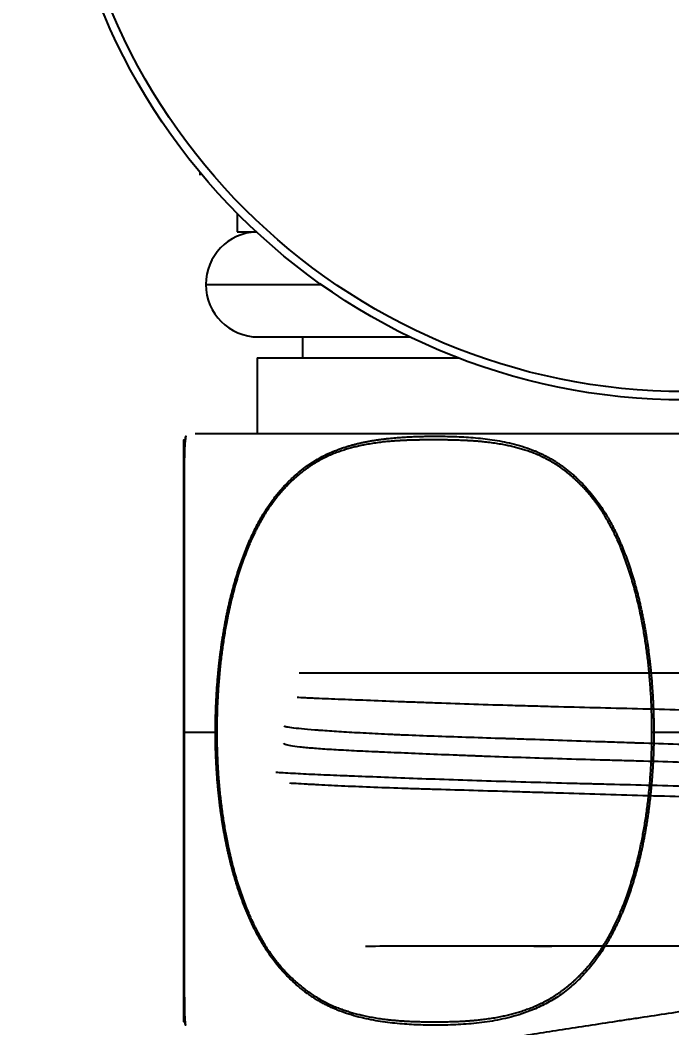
# Model space of a CAD drawing. Header units: millimetres. Extents: x 6110 to 6704, y -2661 to -1821.
# Drawn here: x 6607.41 to 6611.29, y -2404.47 to -2398.47 of the extents above; entities that cross this region are included whole.
import ezdxf

# ---------------------------------------------------------------- set-up
doc = ezdxf.new("R2010")
doc.units = ezdxf.units.MM
doc.header["$LTSCALE"] = 0.1
doc.linetypes.add('HIDDEN2', pattern=[4.7625, 3.175, -1.5875])
doc.layers.add('1', color=4, linetype='HIDDEN2', lineweight=13)
doc.layers.add('DIM', color=3, linetype='Continuous', lineweight=9)
doc.styles.get("Standard").update_dxf_attribs({"font": 'arial.ttf'})
doc.dimstyles.new('ISO-25', dxfattribs={"dimtxt": 2.5, "dimasz": 2.5, "dimexe": 1.25, "dimexo": 0.625, "dimtad": 1, "dimlfac": 5, "dimtxsty": 'Standard', "dimcen": 2.5, "dimadec": 0, "dimazin": 0, "dimtfac": 1, "dimtmove": 0, "dimatfit": 3, "dimfxl": 1, "dimarcsym": 0})

# ---------------------------------------------------------------- blocks, each defined once
blk = doc.blocks.new('*D44')
at = {"layer": 'Defpoints', "color": 0, "transparency": 16777216}
for p in [(6511.5583, -2398.8488), (6619.6172, -2532.5418), (6619.6172, -2547.8359)]:
    blk.add_point(p, dxfattribs=at)
at = {"layer": 'DIM', "color": 0, "lineweight": -2, "transparency": 16777216}
for p, q in [((6511.5583, -2399.4738), (6511.5583, -2549.0859)), ((6619.6172, -2533.1668), (6619.6172, -2549.0859)), ((6516.5583, -2547.8359), (6614.6172, -2547.8359))]:
    blk.add_line(p, q, dxfattribs=at)
at = {"layer": 'DIM', "color": 0, "transparency": 16777216}
for points in [[(6516.5583, -2547.0025), (6516.5583, -2548.6692), (6511.5583, -2547.8359)], [(6614.6172, -2547.0025), (6614.6172, -2548.6692), (6619.6172, -2547.8359)]]:
    blk.add_solid(points, dxfattribs=at)
at = {"layer": 'DIM', "color": 0, "transparency": 16777216, "insert": (6565.5878, -2544.2061), "char_height": 5, "attachment_point": 5, "bg_fill": 3, "box_fill_scale": 1.1, "bg_fill_color": 256, "bg_fill_true_color": 13158600, "bg_fill_transparency": 0}
blk.add_mtext('432,2', dxfattribs=at)

msp = doc.modelspace()

# ---------------------------------------------------------------- hatches: boundary and pattern name
at = {"layer": 'DIM'}
h = msp.add_hatch(dxfattribs=at)
h.set_pattern_fill('ANSI31', color=2)
edge = h.paths.add_edge_path()
edge.add_line((6619.6172, -2595.9805), (6619.6172, -1962.2056))
edge.add_line((6634.6172, -1966.1101), (6619.6172, -1966.1101))
edge.add_line((6634.6172, -2610.9805), (6634.6172, -1966.1101))
edge.add_line((6634.6172, -2610.9805), (6184.4567, -2610.9805))
edge.add_line((6619.6172, -2595.9805), (6184.4567, -2595.9805))
edge.add_line((6184.4567, -2610.9805), (6184.4567, -2595.9805))

# ---------------------------------------------------------------- linework, layer by layer
at = {"layer": '1', "color": 7, "linetype": 'Continuous', "lineweight": -3}
for p, q in [((6608.4827, -2399.3768), (6608.4822, -2399.3936)), ((6608.7047, -2399.6213), (6608.7047, -2399.7305)), ((6608.7047, -2399.7305), (6608.8177, -2399.7305)), ((6608.5172, -2400.043), (6609.2031, -2400.043)), ((6608.8297, -2400.3555), (6609.7327, -2400.3555)), ((6609.0922, -2400.3555), (6609.0922, -2400.4805)), ((6608.8235, -2400.4805), (6608.8235, -2400.9305)), ((6608.8235, -2400.4805), (6610.0209, -2400.4805)), ((6613.661, -2402.3555), (6609.0735, -2402.3555))]:
    msp.add_line(p, q, dxfattribs=at)
for radius in [3.75, 3.7]:
    msp.add_circle((6611.3672, -2396.9805), radius, dxfattribs=at)
for start, end in [(92.15998, 180), (180, 270)]:
    msp.add_arc((6608.8297, -2400.043), 0.3125, start, end, dxfattribs=at)
for major_axis, start_param, end_param in [((1.9, 0), 6.283011, 9.424427), ((0.9, 0), 0, 3.140968)]:
    msp.add_ellipse((6611.3672, -2403.9805), major_axis=major_axis, ratio=0.000683, start_param=start_param, end_param=end_param, dxfattribs=at)
for points, degree, knots in [([(6608.386, -2402.7055), (6608.386, -2402.359), (6608.386, -2402.0488), (6608.386, -2401.875), (6608.386, -2401.7311), (6608.386, -2401.5671), (6608.386, -2401.4361), (6608.386, -2401.2962), (6608.386, -2401.0902), (6608.386, -2401.0409), (6608.386, -2400.9959), (6608.386, -2400.9727), (6608.386, -2400.9679), (6608.386, -2400.9677), (6608.386, -2400.9719), (6608.386, -2400.994), (6608.386, -2401.0382), (6608.386, -2401.0866), (6608.386, -2401.1891)], 2, [0, 0, 0, 0.181818, 0.181818, 0.272727, 0.272727, 0.363636, 0.363636, 0.454545, 0.545455, 0.545455, 0.636364, 0.681818, 0.727273, 0.772727, 0.818182, 0.909091, 0.909091, 1, 1, 1]), ([(6608.3878, -2401.1789), (6608.3878, -2401.1785), (6608.3879, -2401.1655), (6608.3881, -2401.1416), (6608.3886, -2401.1103), (6608.3892, -2401.0832), (6608.3898, -2401.0599), (6608.3905, -2401.0401), (6608.391, -2401.0259), (6608.3913, -2401.0159), (6608.3917, -2401.009), (6608.392, -2401.0026), (6608.3923, -2400.9967), (6608.3927, -2400.9914), (6608.3931, -2400.9864), (6608.3935, -2400.9819), (6608.3938, -2400.9777), (6608.3942, -2400.974), (6608.3946, -2400.9705), (6608.395, -2400.9674), (6608.3953, -2400.9646), (6608.3957, -2400.962), (6608.396, -2400.9597), (6608.3964, -2400.9577), (6608.3967, -2400.9558), (6608.397, -2400.9542), (6608.3973, -2400.9527), (6608.3975, -2400.9514), (6608.3978, -2400.9503), (6608.398, -2400.9493), (6608.3982, -2400.9484), (6608.3984, -2400.9477), (6608.3985, -2400.9471), (6608.3986, -2400.9467), (6608.3987, -2400.9463), (6608.3988, -2400.9461), (6608.3988, -2400.9459), (6608.3989, -2400.9459), (6608.3988, -2400.9463), (6608.3984, -2400.9477), (6608.3978, -2400.9502), (6608.397, -2400.9539), (6608.3961, -2400.9592), (6608.3951, -2400.9664), (6608.394, -2400.9761), (6608.3929, -2400.9887), (6608.3918, -2401.0051), (6608.3911, -2401.0208), (6608.3907, -2401.0337), (6608.3905, -2401.0419), (6608.3902, -2401.0506), (6608.3899, -2401.0601), (6608.3896, -2401.0703), (6608.3893, -2401.0812), (6608.389, -2401.0929), (6608.3887, -2401.1055), (6608.3884, -2401.119), (6608.3882, -2401.1334), (6608.388, -2401.1488), (6608.3878, -2401.1651), (6608.3877, -2401.1879), (6608.3877, -2401.2177), (6608.3878, -2401.2554), (6608.388, -2401.2953), (6608.3882, -2401.3372), (6608.3884, -2401.381), (6608.3884, -2401.4172), (6608.3884, -2401.4448), (6608.3884, -2401.4632), (6608.3884, -2401.482), (6608.3884, -2401.5011), (6608.3884, -2401.5206), (6608.3884, -2401.5405), (6608.3884, -2401.5607), (6608.3884, -2401.5813), (6608.3884, -2401.6023), (6608.3884, -2401.6236), (6608.3883, -2401.6452), (6608.3883, -2401.6672), (6608.3883, -2401.6895), (6608.3883, -2401.7122), (6608.3883, -2401.7351), (6608.3883, -2401.7585), (6608.3883, -2401.7821), (6608.3883, -2401.806), (6608.3883, -2401.8302), (6608.3883, -2401.8547), (6608.3883, -2401.8795), (6608.3883, -2401.9046), (6608.3882, -2401.9299), (6608.3882, -2401.9555), (6608.3882, -2401.9814), (6608.3883, -2402.0075), (6608.3883, -2402.0338), (6608.3883, -2402.0604), (6608.3883, -2402.0871), (6608.3883, -2402.114), (6608.3883, -2402.1412), (6608.3883, -2402.1685), (6608.3883, -2402.196), (6608.3883, -2402.2236), (6608.3884, -2402.2514), (6608.3884, -2402.2793), (6608.3884, -2402.3073), (6608.3884, -2402.3355), (6608.3884, -2402.3637), (6608.3885, -2402.392), (6608.3885, -2402.4204), (6608.3885, -2402.4488), (6608.3885, -2402.4773), (6608.3886, -2402.5059), (6608.3886, -2402.5344), (6608.3886, -2402.563), (6608.3886, -2402.5915), (6608.3886, -2402.6201), (6608.3886, -2402.6486), (6608.3887, -2402.6771), (6608.3887, -2402.696), (6608.3887, -2402.7055)], 3, [0, 0, 0, 0, 0.000635, 0.017425, 0.03343, 0.048771, 0.063558, 0.077889, 0.091848, 0.098779, 0.105631, 0.112408, 0.119116, 0.12576, 0.132345, 0.138875, 0.145353, 0.151783, 0.158168, 0.164511, 0.170814, 0.17708, 0.183311, 0.189509, 0.195676, 0.201813, 0.207922, 0.214004, 0.220062, 0.226095, 0.232105, 0.238094, 0.244062, 0.250011, 0.255941, 0.261854, 0.26775, 0.273631, 0.290731, 0.307979, 0.325401, 0.343025, 0.360884, 0.379018, 0.397481, 0.416338, 0.43568, 0.455622, 0.461959, 0.468372, 0.47487, 0.481461, 0.488153, 0.494956, 0.50188, 0.508935, 0.516131, 0.523481, 0.530997, 0.53869, 0.546574, 0.561822, 0.577007, 0.592154, 0.607286, 0.622423, 0.63758, 0.643436, 0.649347, 0.655314, 0.661338, 0.667421, 0.673563, 0.679764, 0.686026, 0.692349, 0.698733, 0.705178, 0.711684, 0.718251, 0.724879, 0.731568, 0.738316, 0.745123, 0.751989, 0.758912, 0.765892, 0.772927, 0.780016, 0.787157, 0.794349, 0.801591, 0.80888, 0.816215, 0.823594, 0.831015, 0.838476, 0.845974, 0.853508, 0.861074, 0.868671, 0.876297, 0.883948, 0.891622, 0.899317, 0.907029, 0.914757, 0.922498, 0.930248, 0.938005, 0.945767, 0.953531, 0.961294, 0.969053, 0.976806, 0.98455, 0.992282, 1, 1, 1, 1]), ([(6608.4547, -2400.9305), (6608.4548, -2400.9305), (6608.7618, -2400.9305), (6609.8538, -2400.9305), (6610.595, -2400.9305), (6612.1394, -2400.9305), (6612.8806, -2400.9305), (6613.9727, -2400.9305), (6614.2797, -2400.9305), (6614.2797, -2400.9305), (6614.2797, -2400.9305), (6614.2797, -2400.9305)], 3, [0, 0, 0, 0, 0.249957, 0.249957, 0.49996, 0.49996, 0.749963, 0.749963, 0.999966, 0.999966, 1, 1, 1, 1]), ([(6608.5744, -2402.7055), (6608.5744, -2402.701), (6608.5744, -2402.6919), (6608.5745, -2402.6782), (6608.5746, -2402.6646), (6608.5748, -2402.6509), (6608.575, -2402.6372), (6608.5753, -2402.6235), (6608.5756, -2402.6098), (6608.576, -2402.5961), (6608.5764, -2402.5824), (6608.5769, -2402.5687), (6608.5774, -2402.555), (6608.5779, -2402.5413), (6608.5786, -2402.5276), (6608.5792, -2402.5139), (6608.58, -2402.5002), (6608.5807, -2402.4865), (6608.5816, -2402.4728), (6608.5824, -2402.4592), (6608.5834, -2402.4455), (6608.5843, -2402.4318), (6608.5854, -2402.4182), (6608.5864, -2402.4046), (6608.5876, -2402.3909), (6608.5888, -2402.3773), (6608.59, -2402.3637), (6608.5913, -2402.3502), (6608.5926, -2402.3366), (6608.594, -2402.3231), (6608.5954, -2402.3096), (6608.5969, -2402.2961), (6608.5984, -2402.2827), (6608.6, -2402.2693), (6608.6016, -2402.2559), (6608.6033, -2402.2425), (6608.605, -2402.2292), (6608.6068, -2402.2158), (6608.6086, -2402.2026), (6608.6105, -2402.1893), (6608.6124, -2402.1761), (6608.6144, -2402.163), (6608.6164, -2402.1499), (6608.6185, -2402.1368), (6608.6206, -2402.1237), (6608.6228, -2402.1107), (6608.625, -2402.0978), (6608.6272, -2402.0848), (6608.6296, -2402.072), (6608.6319, -2402.0592), (6608.6343, -2402.0464), (6608.6368, -2402.0337), (6608.6393, -2402.021), (6608.6419, -2402.0084), (6608.6445, -2401.9958), (6608.6471, -2401.9833), (6608.6498, -2401.9708), (6608.6526, -2401.9584), (6608.6554, -2401.9461), (6608.6582, -2401.9338), (6608.6611, -2401.9215), (6608.6641, -2401.9094), (6608.6671, -2401.8973), (6608.6701, -2401.8852), (6608.6732, -2401.8732), (6608.6763, -2401.8613), (6608.6795, -2401.8494), (6608.6827, -2401.8376), (6608.686, -2401.8259), (6608.6893, -2401.8143), (6608.6927, -2401.8027), (6608.6961, -2401.7912), (6608.6995, -2401.7797), (6608.703, -2401.7683), (6608.7066, -2401.757), (6608.7101, -2401.7458), (6608.7138, -2401.7346), (6608.7175, -2401.7235), (6608.7212, -2401.7125), (6608.7249, -2401.7016), (6608.7288, -2401.6907), (6608.7326, -2401.6799), (6608.7365, -2401.6692), (6608.7405, -2401.6586), (6608.7444, -2401.648), (6608.7485, -2401.6376), (6608.7526, -2401.6272), (6608.7567, -2401.6168), (6608.7608, -2401.6066), (6608.765, -2401.5964), (6608.7693, -2401.5864), (6608.7736, -2401.5764), (6608.7779, -2401.5665), (6608.7823, -2401.5566), (6608.7867, -2401.5469), (6608.7912, -2401.5372), (6608.7957, -2401.5277), (6608.8002, -2401.5182), (6608.8048, -2401.5088), (6608.8094, -2401.4994), (6608.8141, -2401.4902), (6608.8188, -2401.481), (6608.8235, -2401.472), (6608.8283, -2401.463), (6608.8332, -2401.4541), (6608.838, -2401.4453), (6608.843, -2401.4365), (6608.8479, -2401.4279), (6608.8567, -2401.4129), (6608.8695, -2401.3918), (6608.8869, -2401.365), (6608.9049, -2401.3389), (6608.9237, -2401.3135), (6608.9431, -2401.2889), (6608.9633, -2401.2649), (6608.9841, -2401.2418), (6609.0056, -2401.2194), (6609.0278, -2401.1978), (6609.0552, -2401.1729), (6609.0876, -2401.146), (6609.1251, -2401.1183), (6609.1624, -2401.0938), (6609.1994, -2401.0723), (6609.2362, -2401.0535), (6609.2728, -2401.0371), (6609.3042, -2401.0249), (6609.3305, -2401.0157), (6609.3515, -2401.0088), (6609.3725, -2401.0024), (6609.3934, -2400.9966), (6609.4142, -2400.9913), (6609.4349, -2400.9863), (6609.4555, -2400.9819), (6609.476, -2400.9777), (6609.4964, -2400.974), (6609.5167, -2400.9706), (6609.537, -2400.9675), (6609.5571, -2400.9647), (6609.5771, -2400.9621), (6609.5971, -2400.9598), (6609.6169, -2400.9578), (6609.6367, -2400.9559), (6609.6564, -2400.9543), (6609.676, -2400.9528), (6609.6955, -2400.9515), (6609.715, -2400.9504), (6609.7344, -2400.9494), (6609.7537, -2400.9485), (6609.7729, -2400.9478), (6609.7921, -2400.9472), (6609.8112, -2400.9468), (6609.8303, -2400.9464), (6609.8492, -2400.9462), (6609.8682, -2400.946), (6609.899, -2400.946), (6609.9419, -2400.9463), (6609.9969, -2400.9478), (6610.0523, -2400.9502), (6610.1082, -2400.954), (6610.1646, -2400.9593), (6610.2216, -2400.9665), (6610.2794, -2400.9761), (6610.338, -2400.9888), (6610.3975, -2401.0051), (6610.4436, -2401.0209), (6610.4762, -2401.0338), (6610.4952, -2401.0419), (6610.5143, -2401.0507), (6610.5335, -2401.0602), (6610.5528, -2401.0704), (6610.5721, -2401.0813), (6610.5916, -2401.0931), (6610.6111, -2401.1057), (6610.6308, -2401.1192), (6610.6505, -2401.1336), (6610.6704, -2401.1491), (6610.6903, -2401.1655), (6610.7165, -2401.1883), (6610.748, -2401.2181), (6610.7838, -2401.256), (6610.8177, -2401.2958), (6610.8497, -2401.3377), (6610.8797, -2401.3815), (6610.9019, -2401.4177), (6610.9176, -2401.4454), (6610.9277, -2401.4638), (6610.9376, -2401.4826), (6610.9474, -2401.5017), (6610.9569, -2401.5212), (6610.9663, -2401.5411), (6610.9755, -2401.5613), (6610.9845, -2401.5819), (6610.9933, -2401.6029), (6611.002, -2401.6242), (6611.0104, -2401.6459), (6611.0187, -2401.6679), (6611.0268, -2401.6902), (6611.0346, -2401.7128), (6611.0423, -2401.7358), (6611.0498, -2401.7591), (6611.0571, -2401.7828), (6611.0642, -2401.8067), (6611.0711, -2401.8309), (6611.0778, -2401.8554), (6611.0843, -2401.8802), (6611.0906, -2401.9053), (6611.0967, -2401.9306), (6611.1026, -2401.9562), (6611.1083, -2401.9821), (6611.1138, -2402.0081), (6611.1191, -2402.0344), (6611.1242, -2402.061), (6611.129, -2402.0877), (6611.1337, -2402.1146), (6611.1381, -2402.1418), (6611.1424, -2402.1691), (6611.1464, -2402.1965), (6611.1502, -2402.2241), (6611.1538, -2402.2519), (6611.1572, -2402.2798), (6611.1603, -2402.3078), (6611.1633, -2402.3359), (6611.166, -2402.3641), (6611.1685, -2402.3924), (6611.1708, -2402.4207), (6611.1729, -2402.4492), (6611.1748, -2402.4776), (6611.1764, -2402.5061), (6611.1779, -2402.5346), (6611.1791, -2402.5631), (6611.1801, -2402.5917), (6611.1808, -2402.6202), (6611.1814, -2402.6486), (6611.1817, -2402.6771), (6611.1818, -2402.696), (6611.1818, -2402.7055)], 3, [0, 0, 0, 0, 0.002544, 0.00509, 0.007639, 0.01019, 0.012742, 0.015297, 0.017853, 0.02041, 0.022968, 0.025528, 0.028088, 0.030649, 0.03321, 0.035771, 0.038332, 0.040892, 0.043453, 0.046012, 0.048571, 0.051128, 0.053684, 0.056239, 0.058792, 0.061343, 0.063892, 0.066438, 0.068982, 0.071523, 0.074062, 0.076597, 0.079129, 0.081657, 0.084181, 0.086702, 0.089218, 0.091731, 0.094238, 0.096741, 0.099239, 0.101733, 0.10422, 0.106703, 0.10918, 0.111651, 0.114116, 0.116575, 0.119028, 0.121474, 0.123914, 0.126347, 0.128774, 0.131193, 0.133605, 0.136009, 0.138407, 0.140796, 0.143178, 0.145552, 0.147918, 0.150276, 0.152626, 0.154968, 0.157301, 0.159625, 0.161941, 0.164248, 0.166547, 0.168836, 0.171116, 0.173388, 0.17565, 0.177903, 0.180147, 0.182381, 0.184606, 0.186821, 0.189028, 0.191224, 0.193411, 0.195588, 0.197756, 0.199914, 0.202063, 0.204202, 0.206331, 0.20845, 0.21056, 0.21266, 0.214751, 0.216832, 0.218903, 0.220965, 0.223017, 0.225059, 0.227093, 0.229117, 0.231131, 0.233136, 0.235132, 0.237119, 0.239097, 0.241065, 0.243025, 0.244976, 0.246918, 0.248852, 0.250777, 0.257035, 0.263282, 0.269521, 0.275755, 0.281986, 0.288217, 0.294452, 0.300696, 0.306952, 0.313224, 0.32317, 0.332703, 0.341876, 0.350741, 0.359342, 0.367721, 0.375913, 0.380654, 0.385343, 0.389982, 0.394576, 0.399128, 0.403641, 0.408117, 0.41256, 0.416971, 0.421353, 0.425708, 0.430037, 0.434342, 0.438624, 0.442886, 0.447127, 0.451349, 0.455554, 0.459742, 0.463914, 0.46807, 0.472213, 0.476342, 0.480458, 0.484563, 0.488656, 0.492738, 0.49681, 0.500874, 0.512678, 0.524573, 0.536578, 0.54871, 0.560993, 0.573454, 0.586129, 0.599064, 0.612321, 0.62598, 0.630324, 0.634722, 0.63918, 0.643703, 0.648297, 0.652968, 0.657724, 0.662572, 0.667518, 0.672572, 0.677741, 0.683034, 0.688459, 0.698939, 0.709374, 0.719783, 0.730179, 0.740577, 0.750986, 0.755014, 0.75908, 0.763184, 0.767328, 0.771512, 0.775736, 0.780001, 0.784308, 0.788656, 0.793046, 0.797478, 0.801952, 0.806467, 0.811024, 0.815622, 0.820261, 0.824941, 0.82966, 0.834419, 0.839216, 0.844051, 0.848923, 0.85383, 0.858773, 0.863749, 0.868757, 0.873797, 0.878866, 0.883964, 0.889089, 0.89424, 0.899415, 0.904612, 0.90983, 0.915067, 0.920322, 0.925592, 0.930876, 0.936172, 0.941478, 0.946793, 0.952115, 0.957441, 0.96277, 0.9681, 0.97343, 0.978756, 0.984078, 0.989394, 0.994702, 1, 1, 1, 1]), ([(6611.1707, -2402.7055), (6611.1707, -2402.359), (6611.1114, -2402.0489), (6611.0412, -2401.681), (6610.9002, -2401.4366), (6610.8195, -2401.2967), (6610.7046, -2401.1946), (6610.5874, -2401.0904), (6610.4515, -2401.0409), (6610.3276, -2400.9959), (6610.1694, -2400.9795), (6610.0588, -2400.968), (6609.8808, -2400.9678), (6609.7952, -2400.9678), (6609.7367, -2400.9696), (6609.6584, -2400.972), (6609.593, -2400.9784), (6609.4356, -2400.9939), (6609.31, -2401.0379), (6609.1724, -2401.0861), (6609.0545, -2401.1887), (6608.9394, -2401.289), (6608.8576, -2401.4286), (6608.7141, -2401.6734), (6608.6427, -2402.0453), (6608.5828, -2402.3569), (6608.5828, -2402.7055)], 2, [0, 0, 0, 0.125, 0.125, 0.25, 0.25, 0.3125, 0.3125, 0.375, 0.375, 0.4375, 0.4375, 0.5, 0.5, 0.53125, 0.53125, 0.5625, 0.5625, 0.625, 0.625, 0.6875, 0.6875, 0.75, 0.75, 0.875, 0.875, 1, 1, 1]), ([(6613.7126, -2402.6561), (6613.6988, -2402.6552), (6613.6846, -2402.6544), (6613.649, -2402.6523), (6613.6271, -2402.651), (6613.5985, -2402.6494), (6613.5927, -2402.6491), (6613.5811, -2402.6485), (6613.5635, -2402.6475), (6613.5454, -2402.6465), (6613.4842, -2402.6433), (6613.4321, -2402.6408), (6613.3217, -2402.6358), (6613.2635, -2402.6334), (6613.1408, -2402.6288), (6613.0764, -2402.6266), (6612.9411, -2402.6222), (6612.8714, -2402.6201), (6612.728, -2402.6158), (6612.6543, -2402.6137), (6612.5029, -2402.6092), (6612.4252, -2402.6069), (6612.3256, -2402.6039), (6612.2955, -2402.603), (6612.2652, -2402.6021), (6612.2449, -2402.6015), (6612.2347, -2402.6012), (6612.1836, -2402.5996), (6612.1426, -2402.5984), (6612.0191, -2402.5946), (6611.853, -2402.5895), (6611.6841, -2402.5843), (6611.5565, -2402.5805), (6611.5138, -2402.5793), (6611.4494, -2402.5775), (6611.4172, -2402.5765), (6611.3849, -2402.5756), (6611.3633, -2402.575), (6611.3525, -2402.5748), (6611.2554, -2402.5721), (6611.1698, -2402.5699), (6611.0001, -2402.5657), (6610.9159, -2402.5636), (6610.749, -2402.5594), (6610.6663, -2402.5573), (6610.5637, -2402.5545), (6610.5433, -2402.554), (6610.5024, -2402.5529), (6610.482, -2402.5523), (6610.4213, -2402.5506), (6610.3813, -2402.5494), (6610.2628, -2402.5459), (6610.109, -2402.5412), (6609.9632, -2402.5361), (6609.857, -2402.5323), (6609.822, -2402.5311), (6609.7704, -2402.5291), (6609.7534, -2402.5285), (6609.7195, -2402.5272), (6609.7027, -2402.5266), (6609.6196, -2402.5234), (6609.5564, -2402.5209), (6609.4361, -2402.5163), (6609.3791, -2402.5141), (6609.2712, -2402.5098), (6609.2203, -2402.5076), (6609.1607, -2402.505), (6609.149, -2402.5044), (6609.1317, -2402.5036), (6609.126, -2402.5033), (6609.1147, -2402.5028), (6609.0942, -2402.5018), (6609.0746, -2402.5008), (6609.0608, -2402.5001)], 3, [0, 0, 0, 0, 0.015867, 0.015867, 0.038406, 0.038406, 0.044041, 0.044041, 0.049676, 0.060945, 0.060945, 0.106022, 0.106022, 0.1511, 0.1511, 0.196178, 0.196178, 0.241255, 0.241255, 0.286333, 0.286333, 0.33141, 0.33141, 0.34268, 0.348314, 0.348314, 0.353949, 0.353949, 0.376488, 0.376488, 0.421565, 0.466643, 0.466643, 0.489181, 0.489181, 0.500451, 0.506086, 0.506086, 0.51172, 0.51172, 0.556798, 0.556798, 0.601875, 0.601875, 0.646953, 0.646953, 0.658222, 0.658222, 0.669492, 0.669492, 0.69203, 0.69203, 0.737108, 0.782185, 0.782185, 0.804724, 0.804724, 0.815994, 0.815994, 0.827263, 0.827263, 0.87234, 0.87234, 0.917418, 0.917418, 0.962496, 0.962496, 0.973765, 0.973765, 0.9794, 0.9794, 0.985034, 1, 1, 1, 1]), ([(6608.386, -2404.1966), (6608.386, -2404.298), (6608.386, -2404.3488), (6608.386, -2404.3956), (6608.386, -2404.4146), (6608.386, -2404.4294), (6608.386, -2404.4296), (6608.386, -2404.4154), (6608.386, -2404.397), (6608.386, -2404.3502), (6608.386, -2404.2996), (6608.386, -2404.1), (6608.386, -2403.9637), (6608.386, -2403.7222), (6608.386, -2403.3574), (6608.386, -2403.0497), (6608.386, -2402.7055)], 2, [0, 0, 0, 0.090888, 0.090888, 0.1818, 0.1818, 0.272711, 0.363622, 0.363622, 0.454533, 0.454533, 0.545444, 0.636355, 0.636355, 0.818178, 0.818178, 1, 1, 1]), ([(6608.3887, -2402.7055), (6608.3887, -2402.71), (6608.3887, -2402.719), (6608.3887, -2402.7325), (6608.3887, -2402.746), (6608.3886, -2402.7595), (6608.3886, -2402.773), (6608.3886, -2402.7865), (6608.3886, -2402.8), (6608.3886, -2402.8135), (6608.3886, -2402.8271), (6608.3886, -2402.8406), (6608.3886, -2402.8541), (6608.3886, -2402.8677), (6608.3886, -2402.8812), (6608.3886, -2402.8947), (6608.3886, -2402.9082), (6608.3886, -2402.9217), (6608.3886, -2402.9352), (6608.3885, -2402.9487), (6608.3885, -2402.9622), (6608.3885, -2402.9757), (6608.3885, -2402.9891), (6608.3885, -2403.0025), (6608.3885, -2403.016), (6608.3885, -2403.0294), (6608.3885, -2403.0428), (6608.3885, -2403.0561), (6608.3885, -2403.0695), (6608.3884, -2403.0828), (6608.3884, -2403.0961), (6608.3884, -2403.1094), (6608.3884, -2403.1226), (6608.3884, -2403.1358), (6608.3884, -2403.149), (6608.3884, -2403.1622), (6608.3884, -2403.1753), (6608.3884, -2403.1884), (6608.3884, -2403.2015), (6608.3884, -2403.2145), (6608.3884, -2403.2275), (6608.3883, -2403.2404), (6608.3883, -2403.2534), (6608.3883, -2403.2662), (6608.3883, -2403.2791), (6608.3883, -2403.2919), (6608.3883, -2403.3046), (6608.3883, -2403.3173), (6608.3883, -2403.33), (6608.3883, -2403.3426), (6608.3883, -2403.3551), (6608.3883, -2403.3677), (6608.3883, -2403.3801), (6608.3883, -2403.3925), (6608.3883, -2403.4049), (6608.3883, -2403.4172), (6608.3883, -2403.4295), (6608.3883, -2403.4417), (6608.3883, -2403.4538), (6608.3883, -2403.4659), (6608.3883, -2403.4779), (6608.3883, -2403.4899), (6608.3883, -2403.5018), (6608.3883, -2403.5136), (6608.3883, -2403.5254), (6608.3883, -2403.5372), (6608.3883, -2403.5488), (6608.3883, -2403.5604), (6608.3883, -2403.5719), (6608.3883, -2403.5834), (6608.3883, -2403.5948), (6608.3883, -2403.6061), (6608.3883, -2403.6174), (6608.3883, -2403.6286), (6608.3883, -2403.6397), (6608.3883, -2403.6508), (6608.3883, -2403.6617), (6608.3883, -2403.6726), (6608.3883, -2403.6835), (6608.3884, -2403.6943), (6608.3884, -2403.7049), (6608.3884, -2403.7156), (6608.3884, -2403.7261), (6608.3884, -2403.7366), (6608.3884, -2403.747), (6608.3884, -2403.7573), (6608.3884, -2403.7675), (6608.3884, -2403.7777), (6608.3884, -2403.7877), (6608.3884, -2403.7978), (6608.3884, -2403.8077), (6608.3884, -2403.8175), (6608.3884, -2403.8273), (6608.3884, -2403.837), (6608.3884, -2403.8466), (6608.3884, -2403.8561), (6608.3884, -2403.8656), (6608.3884, -2403.8749), (6608.3884, -2403.8842), (6608.3884, -2403.8934), (6608.3884, -2403.9025), (6608.3884, -2403.9116), (6608.3884, -2403.9205), (6608.3884, -2403.9294), (6608.3884, -2403.9382), (6608.3884, -2403.9469), (6608.3884, -2403.9555), (6608.3884, -2403.9641), (6608.3885, -2403.9884), (6608.3885, -2404.027), (6608.3886, -2404.0775), (6608.3888, -2404.1238), (6608.389, -2404.166), (6608.3892, -2404.2044), (6608.3893, -2404.239), (6608.3895, -2404.2702), (6608.3897, -2404.2982), (6608.3899, -2404.323), (6608.3902, -2404.3451), (6608.3907, -2404.3681), (6608.3914, -2404.3901), (6608.3924, -2404.4093), (6608.3934, -2404.4236), (6608.3943, -2404.4341), (6608.395, -2404.4414), (6608.3956, -2404.4462), (6608.3959, -2404.449), (6608.396, -2404.4498), (6608.396, -2404.4491), (6608.3957, -2404.4473), (6608.3954, -2404.4443), (6608.3949, -2404.4397), (6608.3943, -2404.4335), (6608.3936, -2404.4253), (6608.3928, -2404.4147), (6608.392, -2404.4012), (6608.3912, -2404.3843), (6608.3907, -2404.3681), (6608.3904, -2404.3546), (6608.3901, -2404.3455), (6608.3899, -2404.3358), (6608.3896, -2404.3252), (6608.3893, -2404.3139), (6608.3891, -2404.3017), (6608.3888, -2404.2886), (6608.3885, -2404.2745), (6608.3883, -2404.2595), (6608.3881, -2404.2435), (6608.3879, -2404.2263), (6608.3879, -2404.2138), (6608.3878, -2404.207), (6608.3878, -2404.2065)], 3, [0, 0, 0, 0, 0.003686, 0.007375, 0.011067, 0.014762, 0.018459, 0.022158, 0.025859, 0.029561, 0.033264, 0.036968, 0.040673, 0.044378, 0.048083, 0.051788, 0.055493, 0.059196, 0.062899, 0.0666, 0.070299, 0.073996, 0.077692, 0.081384, 0.085074, 0.088761, 0.092445, 0.096124, 0.0998, 0.103472, 0.107139, 0.110802, 0.114459, 0.118111, 0.121758, 0.125399, 0.129034, 0.132662, 0.136284, 0.139899, 0.143507, 0.147108, 0.150701, 0.154287, 0.157864, 0.161433, 0.164994, 0.168546, 0.172089, 0.175622, 0.179147, 0.182662, 0.186167, 0.189662, 0.193147, 0.196622, 0.200086, 0.203539, 0.206982, 0.210414, 0.213834, 0.217243, 0.220641, 0.224027, 0.227401, 0.230763, 0.234114, 0.237452, 0.240778, 0.244091, 0.247392, 0.250681, 0.253957, 0.25722, 0.260471, 0.263708, 0.266933, 0.270145, 0.273343, 0.276529, 0.279701, 0.282861, 0.286007, 0.28914, 0.29226, 0.295367, 0.298461, 0.301541, 0.304609, 0.307663, 0.310705, 0.313733, 0.316748, 0.319751, 0.32274, 0.325717, 0.328681, 0.331633, 0.334572, 0.337499, 0.340413, 0.343315, 0.346205, 0.349083, 0.351949, 0.354803, 0.357646, 0.360477, 0.363297, 0.38195, 0.399919, 0.417285, 0.434136, 0.450562, 0.466657, 0.482512, 0.498214, 0.513844, 0.529475, 0.545171, 0.569418, 0.592956, 0.615964, 0.638579, 0.660901, 0.683007, 0.704959, 0.726811, 0.744276, 0.761802, 0.779416, 0.797146, 0.815026, 0.833099, 0.851413, 0.870033, 0.88904, 0.908535, 0.915445, 0.922441, 0.92953, 0.936722, 0.944026, 0.951455, 0.959018, 0.966728, 0.974597, 0.982639, 0.990866, 0.999294, 1, 1, 1, 1]), ([(6608.3884, -2403.9677), (6608.3884, -2403.9632), (6608.3884, -2403.9533), (6608.3884, -2403.938), (6608.3884, -2403.9218), (6608.3884, -2403.9053), (6608.3884, -2403.8885), (6608.3884, -2403.8714), (6608.3884, -2403.8541), (6608.3884, -2403.8365), (6608.3884, -2403.8186), (6608.3884, -2403.8005), (6608.3884, -2403.7821), (6608.3884, -2403.7634), (6608.3884, -2403.7445), (6608.3884, -2403.7253), (6608.3884, -2403.7058), (6608.3884, -2403.6861), (6608.3884, -2403.6662), (6608.3884, -2403.646), (6608.3883, -2403.6255), (6608.3883, -2403.6049), (6608.3883, -2403.584), (6608.3883, -2403.5628), (6608.3883, -2403.5415), (6608.3883, -2403.5199), (6608.3883, -2403.4982), (6608.3883, -2403.4762), (6608.3883, -2403.454), (6608.3883, -2403.4316), (6608.3883, -2403.4091), (6608.3883, -2403.3863), (6608.3883, -2403.3634), (6608.3883, -2403.3403), (6608.3883, -2403.3171), (6608.3883, -2403.2937), (6608.3883, -2403.2701), (6608.3884, -2403.2465), (6608.3884, -2403.2226), (6608.3884, -2403.1987), (6608.3884, -2403.1746), (6608.3884, -2403.1505), (6608.3884, -2403.1262), (6608.3884, -2403.1018), (6608.3885, -2403.0774), (6608.3885, -2403.0528), (6608.3885, -2403.0282), (6608.3885, -2403.0035), (6608.3885, -2402.9788), (6608.3885, -2402.954), (6608.3886, -2402.9292), (6608.3886, -2402.9044), (6608.3886, -2402.8795), (6608.3886, -2402.8546), (6608.3886, -2402.8298), (6608.3886, -2402.8049), (6608.3886, -2402.78), (6608.3887, -2402.7551), (6608.3887, -2402.7303), (6608.3887, -2402.7138), (6608.3887, -2402.7055)], 3, [0, 0, 0, 0, 0.012615, 0.027099, 0.041692, 0.056397, 0.071216, 0.086151, 0.101204, 0.116375, 0.131667, 0.14708, 0.162614, 0.178271, 0.194052, 0.209955, 0.225982, 0.242131, 0.258402, 0.274796, 0.291309, 0.307943, 0.324694, 0.341563, 0.358546, 0.375642, 0.392849, 0.410165, 0.427586, 0.445111, 0.462737, 0.480459, 0.498276, 0.516184, 0.534179, 0.552258, 0.570417, 0.588652, 0.606959, 0.625333, 0.643771, 0.662269, 0.680821, 0.699423, 0.718071, 0.73676, 0.755485, 0.774242, 0.793025, 0.81183, 0.830651, 0.849485, 0.868326, 0.887169, 0.906009, 0.924842, 0.943662, 0.962465, 0.981246, 1, 1, 1, 1]), ([(6611.1818, -2402.7055), (6611.1818, -2402.71), (6611.1818, -2402.719), (6611.1817, -2402.7324), (6611.1816, -2402.7459), (6611.1814, -2402.7594), (6611.1811, -2402.7729), (6611.1809, -2402.7864), (6611.1805, -2402.7999), (6611.1801, -2402.8134), (6611.1797, -2402.827), (6611.1792, -2402.8405), (6611.1786, -2402.854), (6611.178, -2402.8675), (6611.1774, -2402.881), (6611.1767, -2402.8945), (6611.1759, -2402.908), (6611.1751, -2402.9215), (6611.1743, -2402.935), (6611.1734, -2402.9485), (6611.1724, -2402.962), (6611.1714, -2402.9754), (6611.1703, -2402.9889), (6611.1692, -2403.0023), (6611.168, -2403.0157), (6611.1668, -2403.0291), (6611.1656, -2403.0425), (6611.1642, -2403.0558), (6611.1629, -2403.0692), (6611.1614, -2403.0825), (6611.16, -2403.0958), (6611.1584, -2403.109), (6611.1569, -2403.1223), (6611.1552, -2403.1355), (6611.1536, -2403.1487), (6611.1518, -2403.1618), (6611.1501, -2403.175), (6611.1482, -2403.1881), (6611.1463, -2403.2011), (6611.1444, -2403.2141), (6611.1424, -2403.2271), (6611.1404, -2403.2401), (6611.1383, -2403.253), (6611.1362, -2403.2658), (6611.134, -2403.2787), (6611.1318, -2403.2915), (6611.1295, -2403.3042), (6611.1272, -2403.3169), (6611.1248, -2403.3296), (6611.1224, -2403.3422), (6611.1199, -2403.3547), (6611.1174, -2403.3672), (6611.1148, -2403.3797), (6611.1122, -2403.3921), (6611.1095, -2403.4045), (6611.1068, -2403.4168), (6611.104, -2403.429), (6611.1012, -2403.4412), (6611.0983, -2403.4534), (6611.0954, -2403.4655), (6611.0924, -2403.4775), (6611.0894, -2403.4895), (6611.0864, -2403.5014), (6611.0832, -2403.5132), (6611.0801, -2403.525), (6611.0769, -2403.5367), (6611.0736, -2403.5484), (6611.0703, -2403.56), (6611.067, -2403.5715), (6611.0636, -2403.583), (6611.0602, -2403.5944), (6611.0567, -2403.6057), (6611.0532, -2403.617), (6611.0496, -2403.6282), (6611.046, -2403.6393), (6611.0423, -2403.6504), (6611.0386, -2403.6614), (6611.0348, -2403.6723), (6611.031, -2403.6831), (6611.0271, -2403.6939), (6611.0233, -2403.7046), (6611.0193, -2403.7152), (6611.0153, -2403.7257), (6611.0113, -2403.7362), (6611.0072, -2403.7466), (6611.0031, -2403.7569), (6610.9989, -2403.7672), (6610.9947, -2403.7773), (6610.9905, -2403.7874), (6610.9862, -2403.7974), (6610.9818, -2403.8074), (6610.9774, -2403.8172), (6610.973, -2403.827), (6610.9685, -2403.8367), (6610.964, -2403.8463), (6610.9594, -2403.8558), (6610.9548, -2403.8653), (6610.9502, -2403.8747), (6610.9455, -2403.884), (6610.9408, -2403.8932), (6610.936, -2403.9023), (6610.9312, -2403.9113), (6610.9263, -2403.9203), (6610.9214, -2403.9292), (6610.9165, -2403.938), (6610.9115, -2403.9467), (6610.9065, -2403.9553), (6610.9014, -2403.9639), (6610.8877, -2403.9867), (6610.8648, -2404.0225), (6610.8314, -2404.0693), (6610.7971, -2404.1126), (6610.7617, -2404.1524), (6610.7254, -2404.1889), (6610.6881, -2404.2222), (6610.6498, -2404.2525), (6610.6107, -2404.28), (6610.5706, -2404.3048), (6610.5297, -2404.327), (6610.4878, -2404.3469), (6610.4382, -2404.3676), (6610.381, -2404.3876), (6610.3168, -2404.4054), (6610.2532, -2404.4192), (6610.1902, -2404.4298), (6610.1277, -2404.4376), (6610.0655, -2404.4432), (6610.0035, -2404.4469), (6609.9417, -2404.449), (6609.882, -2404.4496), (6609.8244, -2404.449), (6609.7686, -2404.4472), (6609.7125, -2404.4441), (6609.6561, -2404.4396), (6609.5994, -2404.4334), (6609.5422, -2404.4252), (6609.4846, -2404.4146), (6609.4264, -2404.4012), (6609.3677, -2404.3843), (6609.3218, -2404.3682), (6609.2885, -2404.3548), (6609.2677, -2404.3458), (6609.2468, -2404.336), (6609.2258, -2404.3255), (6609.2047, -2404.3142), (6609.1836, -2404.302), (6609.1623, -2404.2889), (6609.141, -2404.2748), (6609.1196, -2404.2598), (6609.0982, -2404.2437), (6609.0767, -2404.2265), (6609.0495, -2404.2034), (6609.0175, -2404.1738), (6608.9818, -2404.1369), (6608.9479, -2404.098), (6608.9158, -2404.0572), (6608.8856, -2404.0144), (6608.8634, -2403.9796), (6608.8482, -2403.9539), (6608.839, -2403.9379), (6608.8299, -2403.9216), (6608.821, -2403.9051), (6608.8123, -2403.8883), (6608.8036, -2403.8712), (6608.7952, -2403.8539), (6608.7868, -2403.8362), (6608.7787, -2403.8183), (6608.7706, -2403.8002), (6608.7627, -2403.7817), (6608.755, -2403.763), (6608.7474, -2403.7441), (6608.74, -2403.7249), (6608.7327, -2403.7054), (6608.7255, -2403.6857), (6608.7185, -2403.6657), (6608.7117, -2403.6455), (6608.705, -2403.6251), (6608.6985, -2403.6044), (6608.6922, -2403.5835), (6608.686, -2403.5624), (6608.6799, -2403.541), (6608.674, -2403.5194), (6608.6683, -2403.4977), (6608.6628, -2403.4757), (6608.6574, -2403.4535), (6608.6521, -2403.4311), (6608.6471, -2403.4086), (6608.6422, -2403.3858), (6608.6374, -2403.3629), (6608.6329, -2403.3398), (6608.6285, -2403.3166), (6608.6243, -2403.2932), (6608.6202, -2403.2697), (6608.6163, -2403.246), (6608.6126, -2403.2222), (6608.609, -2403.1982), (6608.6056, -2403.1742), (6608.6024, -2403.15), (6608.5994, -2403.1258), (6608.5965, -2403.1014), (6608.5939, -2403.077), (6608.5913, -2403.0525), (6608.589, -2403.0279), (6608.5868, -2403.0032), (6608.5848, -2402.9785), (6608.583, -2402.9538), (6608.5814, -2402.929), (6608.5799, -2402.9042), (6608.5786, -2402.8793), (6608.5775, -2402.8545), (6608.5765, -2402.8296), (6608.5757, -2402.8047), (6608.5751, -2402.7799), (6608.5747, -2402.7551), (6608.5744, -2402.7303), (6608.5744, -2402.7138), (6608.5744, -2402.7055)], 3, [0, 0, 0, 0, 0.002536, 0.005073, 0.007613, 0.010155, 0.012698, 0.015242, 0.017788, 0.020335, 0.022882, 0.025431, 0.027979, 0.030528, 0.033077, 0.035626, 0.038175, 0.040723, 0.04327, 0.045817, 0.048362, 0.050906, 0.053449, 0.055989, 0.058528, 0.061065, 0.0636, 0.066132, 0.068662, 0.071188, 0.073712, 0.076232, 0.07875, 0.081263, 0.083773, 0.086278, 0.08878, 0.091277, 0.09377, 0.096259, 0.098742, 0.10122, 0.103694, 0.106162, 0.108624, 0.111081, 0.113532, 0.115977, 0.118416, 0.120849, 0.123276, 0.125696, 0.128109, 0.130515, 0.132915, 0.135307, 0.137693, 0.14007, 0.142441, 0.144804, 0.147159, 0.149507, 0.151847, 0.154179, 0.156502, 0.158818, 0.161126, 0.163425, 0.165715, 0.167998, 0.170271, 0.172537, 0.174793, 0.177041, 0.17928, 0.18151, 0.183732, 0.185944, 0.188148, 0.190343, 0.192528, 0.194705, 0.196873, 0.199032, 0.201181, 0.203322, 0.205454, 0.207577, 0.20969, 0.211795, 0.213891, 0.215978, 0.218056, 0.220125, 0.222185, 0.224237, 0.226279, 0.228314, 0.230339, 0.232356, 0.234365, 0.236365, 0.238357, 0.240341, 0.242316, 0.244284, 0.246243, 0.248195, 0.250139, 0.261946, 0.273352, 0.284398, 0.295129, 0.305594, 0.315842, 0.325921, 0.33588, 0.345763, 0.355613, 0.365467, 0.375359, 0.390169, 0.404594, 0.418728, 0.432641, 0.446387, 0.460007, 0.473535, 0.487, 0.500427, 0.512506, 0.524615, 0.536774, 0.549001, 0.561321, 0.57376, 0.586354, 0.599145, 0.612188, 0.625553, 0.630301, 0.635108, 0.639981, 0.644927, 0.649952, 0.655064, 0.660271, 0.665581, 0.671003, 0.676546, 0.682219, 0.688033, 0.698504, 0.708929, 0.719329, 0.72972, 0.740119, 0.750541, 0.754125, 0.757736, 0.761374, 0.76504, 0.768734, 0.772457, 0.776209, 0.779991, 0.783802, 0.787644, 0.791516, 0.795419, 0.799351, 0.803315, 0.807309, 0.811333, 0.815388, 0.819473, 0.823588, 0.827732, 0.831906, 0.836108, 0.840339, 0.844598, 0.848884, 0.853197, 0.857537, 0.861901, 0.866291, 0.870705, 0.875141, 0.879601, 0.884082, 0.888583, 0.893104, 0.897644, 0.902201, 0.906775, 0.911365, 0.915969, 0.920587, 0.925217, 0.929858, 0.934509, 0.939168, 0.943836, 0.94851, 0.953189, 0.957872, 0.962558, 0.967245, 0.971933, 0.97662, 0.981305, 0.985986, 0.990664, 0.995335, 1, 1, 1, 1]), ([(6608.5828, -2402.7055), (6608.5828, -2403.0496), (6608.6446, -2403.3575), (6608.7172, -2403.719), (6608.8622, -2403.9603), (6608.9438, -2404.0962), (6609.1756, -2404.2983), (6609.3101, -2404.349), (6609.434, -2404.3957), (6609.5887, -2404.4146), (6609.7082, -2404.4292), (6610.0419, -2404.4295), (6610.1598, -2404.4155), (6610.3137, -2404.3972), (6610.4392, -2404.3504), (6610.5751, -2404.2997), (6610.6916, -2404.199), (6610.8062, -2404.0999), (6610.8889, -2403.9636), (6611.0356, -2403.7218), (6611.1088, -2403.3574), (6611.1707, -2403.0497), (6611.1707, -2402.7055)], 2, [0, 0, 0, 0.125, 0.125, 0.25, 0.25, 0.3125, 0.375, 0.375, 0.4375, 0.4375, 0.5, 0.5625, 0.5625, 0.625, 0.625, 0.6875, 0.6875, 0.75, 0.75, 0.875, 0.875, 1, 1, 1]), ([(6613.7547, -2402.8935), (6613.7547, -2402.8931), (6613.7546, -2402.8926), (6613.7528, -2402.8898), (6613.7475, -2402.8872), (6613.7295, -2402.8822), (6613.7168, -2402.8796), (6613.6841, -2402.8745), (6613.6641, -2402.872), (6613.6344, -2402.8689), (6613.6282, -2402.8683), (6613.6153, -2402.8671), (6613.6087, -2402.8665), (6613.5881, -2402.8647), (6613.5735, -2402.8635), (6613.5273, -2402.86), (6613.459, -2402.8554), (6613.3778, -2402.8511), (6613.312, -2402.8479), (6613.2893, -2402.8468), (6613.2539, -2402.8452), (6613.2418, -2402.8447), (6613.2235, -2402.8438), (6613.2174, -2402.8436), (6613.2049, -2402.843), (6613.1487, -2402.8405), (6613.0893, -2402.838), (6612.9788, -2402.8333), (6612.9211, -2402.8308), (6612.8007, -2402.8258), (6612.738, -2402.8232), (6612.6565, -2402.8201), (6612.6401, -2402.8194), (6612.6151, -2402.8185), (6612.6068, -2402.8182), (6612.5901, -2402.8175), (6612.5481, -2402.816), (6612.5057, -2402.8144), (6612.4026, -2402.8108), (6612.2624, -2402.8061), (6612.1167, -2402.8016), (6612.0052, -2402.7983), (6611.9677, -2402.7973), (6611.911, -2402.7956), (6611.8919, -2402.7951), (6611.8537, -2402.794), (6611.8346, -2402.7935), (6611.739, -2402.7908), (6611.6623, -2402.7887), (6611.5085, -2402.7844), (6611.4315, -2402.7821), (6611.2771, -2402.7774), (6611.1998, -2402.7749), (6611.1126, -2402.7721), (6611.1029, -2402.7718), (6611.0835, -2402.7711), (6611.0738, -2402.7708), (6611.0447, -2402.7698), (6610.9868, -2402.7679), (6610.9295, -2402.766), (6610.8157, -2402.7622), (6610.6661, -2402.7571), (6610.5209, -2402.7523), (6610.4136, -2402.7487), (6610.3781, -2402.7476), (6610.334, -2402.7461), (6610.3252, -2402.7459), (6610.3077, -2402.7453), (6610.299, -2402.745), (6610.2728, -2402.7441), (6610.2555, -2402.7436), (6610.1698, -2402.7408), (6610.1035, -2402.7386), (6609.9752, -2402.7343), (6609.9133, -2402.7322), (6609.7938, -2402.7278), (6609.7363, -2402.7256), (6609.6673, -2402.7226), (6609.6536, -2402.722), (6609.6267, -2402.7208), (6609.5868, -2402.719), (6609.5488, -2402.7171), (6609.475, -2402.7134), (6609.3828, -2402.7083), (6609.3029, -2402.7033), (6609.2477, -2402.6997), (6609.2301, -2402.6984), (6609.2048, -2402.6966), (6609.1966, -2402.696), (6609.1806, -2402.6949), (6609.1729, -2402.6943), (6609.1353, -2402.6914), (6609.1089, -2402.6891), (6609.0634, -2402.6847), (6609.0442, -2402.6826), (6609.0131, -2402.6783), (6609.0011, -2402.6762), (6608.9919, -2402.6738), (6608.9909, -2402.6735), (6608.9891, -2402.673), (6608.9866, -2402.6721), (6608.9843, -2402.6712), (6608.983, -2402.6705), (6608.9828, -2402.6704)], 3, [0, 0, 0, 0, 0.006047, 0.006047, 0.037545, 0.037545, 0.069043, 0.069043, 0.100541, 0.100541, 0.108416, 0.108416, 0.11629, 0.11629, 0.132039, 0.132039, 0.163537, 0.195036, 0.195036, 0.210785, 0.210785, 0.218659, 0.218659, 0.222596, 0.222596, 0.226534, 0.258032, 0.258032, 0.28953, 0.28953, 0.321028, 0.321028, 0.328902, 0.328902, 0.332839, 0.332839, 0.336777, 0.352526, 0.352526, 0.384024, 0.415522, 0.415522, 0.431271, 0.431271, 0.439145, 0.439145, 0.44702, 0.44702, 0.478518, 0.478518, 0.510016, 0.510016, 0.541514, 0.541514, 0.545451, 0.545451, 0.549388, 0.549388, 0.557263, 0.573012, 0.573012, 0.60451, 0.636008, 0.636008, 0.651757, 0.651757, 0.655694, 0.655694, 0.659631, 0.659631, 0.667506, 0.667506, 0.699004, 0.699004, 0.730502, 0.730502, 0.762, 0.762, 0.769875, 0.769875, 0.777749, 0.793498, 0.793498, 0.824996, 0.856494, 0.856494, 0.872243, 0.872243, 0.880118, 0.880118, 0.887992, 0.887992, 0.91949, 0.91949, 0.950988, 0.950988, 0.982486, 0.982486, 0.986423, 0.986423, 0.990361, 0.998235, 1, 1, 1, 1]), ([(6611.1762, -2402.7055), (6611.2398, -2402.7055), (6611.3035, -2402.7055), (6611.4309, -2402.7055), (6611.4947, -2402.7055), (6611.5583, -2402.7055)], 3, [0, 0, 0, 0, 0.5, 0.5, 1, 1, 1, 1]), ([(6608.9797, -2402.771), (6608.9797, -2402.7711), (6608.9797, -2402.7713), (6608.9798, -2402.7717), (6608.9799, -2402.772), (6608.9804, -2402.7729), (6608.9822, -2402.7747), (6608.9861, -2402.7766), (6608.9967, -2402.7804), (6609.0182, -2402.7855), (6609.0545, -2402.7906), (6609.0872, -2402.7943), (6609.0991, -2402.7956), (6609.1183, -2402.7974), (6609.125, -2402.798), (6609.1387, -2402.7992), (6609.1458, -2402.7998), (6609.1822, -2402.8028), (6609.2147, -2402.8051), (6609.2861, -2402.8096), (6609.3251, -2402.8118), (6609.4095, -2402.8161), (6609.455, -2402.8182), (6609.5161, -2402.821), (6609.5285, -2402.8215), (6609.5537, -2402.8226), (6609.5919, -2402.8243), (6609.6315, -2402.826), (6609.7127, -2402.8295), (6609.7692, -2402.8319), (6609.8872, -2402.8369), (6609.9487, -2402.8394), (6610.0446, -2402.8432), (6610.0772, -2402.8445), (6610.1187, -2402.8461), (6610.1271, -2402.8464), (6610.1438, -2402.847), (6610.169, -2402.8479), (6610.1944, -2402.8489), (6610.2795, -2402.852), (6610.349, -2402.8544), (6610.4907, -2402.859), (6610.563, -2402.8613), (6610.7103, -2402.8657), (6610.7853, -2402.8679), (6610.8713, -2402.8703), (6610.8809, -2402.8706), (6610.9, -2402.8711), (6610.9288, -2402.8719), (6610.9959, -2402.8738), (6611.0535, -2402.8754), (6611.1688, -2402.8786), (6611.2458, -2402.8808), (6611.4002, -2402.8854), (6611.4775, -2402.8878), (6611.5937, -2402.8916), (6611.6325, -2402.8928), (6611.6907, -2402.8948), (6611.7101, -2402.8954), (6611.7486, -2402.8967), (6611.7678, -2402.8973), (6611.8635, -2402.9005), (6611.9389, -2402.9031), (6612.0875, -2402.9081), (6612.1607, -2402.9105), (6612.2689, -2402.9141), (6612.3047, -2402.9153), (6612.3579, -2402.917), (6612.3756, -2402.9176), (6612.4108, -2402.9188), (6612.4284, -2402.9193), (6612.5156, -2402.9222), (6612.5831, -2402.9244), (6612.7137, -2402.9287), (6612.7768, -2402.9309), (6612.8984, -2402.9352), (6612.957, -2402.9374), (6613.0274, -2402.9402), (6613.0484, -2402.9411), (6613.069, -2402.942), (6613.0826, -2402.9426), (6613.0894, -2402.9429), (6613.1231, -2402.9444), (6613.1493, -2402.9457), (6613.2254, -2402.9494), (6613.3206, -2402.9544), (6613.4035, -2402.9595), (6613.4609, -2402.9632), (6613.4793, -2402.9644), (6613.5057, -2402.9662), (6613.5143, -2402.9668), (6613.5311, -2402.968), (6613.5393, -2402.9686), (6613.5791, -2402.9716), (6613.6073, -2402.9739), (6613.6562, -2402.9783), (6613.6771, -2402.9805), (6613.7116, -2402.9848), (6613.7253, -2402.9869), (6613.7377, -2402.9896), (6613.7399, -2402.9901), (6613.744, -2402.9912), (6613.7457, -2402.9917), (6613.7488, -2402.9928), (6613.7501, -2402.9934), (6613.7512, -2402.9939)], 3, [0, 0, 0, 0, 0.001797, 0.001797, 0.005743, 0.005743, 0.013634, 0.029417, 0.029417, 0.060983, 0.092548, 0.092548, 0.108331, 0.108331, 0.116223, 0.116223, 0.124114, 0.124114, 0.15568, 0.15568, 0.187245, 0.187245, 0.218811, 0.218811, 0.226703, 0.226703, 0.234594, 0.250377, 0.250377, 0.281942, 0.281942, 0.313508, 0.313508, 0.329291, 0.329291, 0.333237, 0.333237, 0.337182, 0.345074, 0.345074, 0.376639, 0.376639, 0.408205, 0.408205, 0.439771, 0.439771, 0.443717, 0.443717, 0.447662, 0.455554, 0.471337, 0.471337, 0.502902, 0.502902, 0.534468, 0.534468, 0.550251, 0.550251, 0.558142, 0.558142, 0.566034, 0.566034, 0.597599, 0.597599, 0.629165, 0.629165, 0.644948, 0.644948, 0.652839, 0.652839, 0.660731, 0.660731, 0.692296, 0.692296, 0.723862, 0.723862, 0.755428, 0.755428, 0.763319, 0.767265, 0.767265, 0.77121, 0.77121, 0.786993, 0.786993, 0.818559, 0.850125, 0.850125, 0.865908, 0.865908, 0.873799, 0.873799, 0.88169, 0.88169, 0.913256, 0.913256, 0.944822, 0.944822, 0.976387, 0.976387, 0.984279, 0.984279, 0.99217, 0.99217, 1, 1, 1, 1]), ([(6613.7545, -2403.1123), (6613.7537, -2403.1123), (6613.7529, -2403.1122), (6613.7428, -2403.1116), (6613.7334, -2403.111), (6613.6851, -2403.1079), (6613.643, -2403.1055), (6613.552, -2403.1004), (6613.5032, -2403.0979), (6613.3985, -2403.0928), (6613.3428, -2403.0903), (6613.2688, -2403.0872), (6613.2537, -2403.0866), (6613.2233, -2403.0855), (6613.1773, -2403.0837), (6613.1298, -2403.082), (6613.0331, -2403.0787), (6612.8991, -2403.0745), (6612.7555, -2403.0702), (6612.644, -2403.0669), (6612.6062, -2403.0658), (6612.5486, -2403.0641), (6612.5292, -2403.0636), (6612.4904, -2403.0624), (6612.4709, -2403.0618), (6612.373, -2403.0589), (6612.2935, -2403.0565), (6612.1321, -2403.0516), (6612.0501, -2403.0491), (6611.8839, -2403.044), (6611.7996, -2403.0414), (6611.7034, -2403.0385), (6611.6926, -2403.0382), (6611.6712, -2403.0375), (6611.6391, -2403.0366), (6611.5642, -2403.0343), (6611.5001, -2403.0325), (6611.372, -2403.0288), (6611.2868, -2403.0265), (6611.1168, -2403.0221), (6611.0319, -2403.02), (6610.9049, -2403.0169), (6610.8626, -2403.0158), (6610.8098, -2403.0145), (6610.7993, -2403.0142), (6610.7782, -2403.0137), (6610.7467, -2403.0129), (6610.7155, -2403.0121), (6610.6117, -2403.0094), (6610.5303, -2403.0072), (6610.3705, -2403.0027), (6610.2921, -2403.0004), (6610.1385, -2402.9956), (6610.0632, -2402.9931), (6609.9159, -2402.9881), (6609.845, -2402.9855), (6609.7088, -2402.9804), (6609.6434, -2402.9779), (6609.5181, -2402.973), (6609.4581, -2402.9707), (6609.3866, -2402.9679), (6609.3654, -2402.9671), (6609.3446, -2402.9663), (6609.3308, -2402.9657), (6609.324, -2402.9654), (6609.29, -2402.9641), (6609.2638, -2402.963), (6609.1878, -2402.9598), (6609.0939, -2402.9556), (6609.0143, -2402.9511), (6608.9629, -2402.9479), (6608.9483, -2402.9469), (6608.9344, -2402.9459)], 3, [0, 0, 0, 0, 0.000928, 0.000928, 0.011481, 0.011481, 0.053689, 0.053689, 0.095897, 0.095897, 0.138106, 0.138106, 0.148658, 0.148658, 0.15921, 0.180314, 0.180314, 0.222522, 0.264731, 0.264731, 0.285835, 0.285835, 0.296387, 0.296387, 0.306939, 0.306939, 0.349147, 0.349147, 0.391356, 0.391356, 0.433564, 0.433564, 0.43884, 0.43884, 0.444116, 0.454668, 0.475772, 0.475772, 0.517981, 0.517981, 0.560189, 0.560189, 0.581293, 0.581293, 0.586569, 0.586569, 0.591845, 0.602397, 0.602397, 0.644606, 0.644606, 0.686814, 0.686814, 0.729022, 0.729022, 0.771231, 0.771231, 0.813439, 0.813439, 0.855647, 0.855647, 0.866199, 0.871476, 0.871476, 0.876752, 0.876752, 0.897856, 0.897856, 0.940064, 0.982272, 0.982272, 1, 1, 1, 1]), ([(6609.0159, -2403.0081), (6609.0282, -2403.0089), (6609.0408, -2403.0096), (6609.0743, -2403.0116), (6609.0959, -2403.0129), (6609.1296, -2403.0148), (6609.1411, -2403.0154), (6609.1646, -2403.0167), (6609.1766, -2403.0174), (6609.2373, -2403.0206), (6609.289, -2403.0231), (6609.3985, -2403.0281), (6609.4563, -2403.0306), (6609.578, -2403.0352), (6609.6419, -2403.0374), (6609.7257, -2403.0402), (6609.7427, -2403.0407), (6609.7769, -2403.0418), (6609.8288, -2403.0434), (6609.8817, -2403.045), (6609.989, -2403.0482), (6610.136, -2403.0525), (6610.2908, -2403.0571), (6610.4098, -2403.0607), (6610.45, -2403.0619), (6610.5008, -2403.0634), (6610.511, -2403.0637), (6610.5315, -2403.0643), (6610.5418, -2403.0647), (6610.5726, -2403.0656), (6610.5932, -2403.0662), (6610.6963, -2403.0694), (6610.7794, -2403.0719), (6610.947, -2403.0771), (6611.0314, -2403.0797), (6611.2014, -2403.0847), (6611.287, -2403.0872), (6611.3841, -2403.0899), (6611.3949, -2403.0902), (6611.4165, -2403.0907), (6611.4273, -2403.091), (6611.4597, -2403.0919), (6611.5243, -2403.0936), (6611.5885, -2403.0952), (6611.7162, -2403.0985), (6611.885, -2403.1026), (6612.0507, -2403.1069), (6612.1739, -2403.1101), (6612.2147, -2403.1112), (6612.2757, -2403.1129), (6612.296, -2403.1135), (6612.3363, -2403.1147), (6612.3563, -2403.1152), (6612.4556, -2403.1181), (6612.533, -2403.1205), (6612.6835, -2403.1254), (6612.7567, -2403.1279), (6612.899, -2403.133), (6612.9681, -2403.1356), (6613.0434, -2403.1384), (6613.0517, -2403.1388), (6613.0683, -2403.1394), (6613.093, -2403.1403), (6613.1496, -2403.1425), (6613.1962, -2403.1443), (6613.2872, -2403.1479), (6613.4023, -2403.1523), (6613.5048, -2403.1565), (6613.5768, -2403.1597), (6613.6001, -2403.1608), (6613.6281, -2403.1622), (6613.6336, -2403.1625), (6613.6446, -2403.163), (6613.6609, -2403.1638), (6613.6766, -2403.1647), (6613.6899, -2403.1654), (6613.693, -2403.1656), (6613.6961, -2403.1657)], 3, [0, 0, 0, 0, 0.014112, 0.014112, 0.036442, 0.036442, 0.047606, 0.047606, 0.058771, 0.058771, 0.10343, 0.10343, 0.148089, 0.148089, 0.192747, 0.192747, 0.203912, 0.203912, 0.215077, 0.237406, 0.237406, 0.282065, 0.326724, 0.326724, 0.349053, 0.349053, 0.354636, 0.354636, 0.360218, 0.360218, 0.371383, 0.371383, 0.416041, 0.416041, 0.4607, 0.4607, 0.505359, 0.505359, 0.510941, 0.510941, 0.516524, 0.516524, 0.527688, 0.550018, 0.550018, 0.594677, 0.639335, 0.639335, 0.661665, 0.661665, 0.67283, 0.67283, 0.683994, 0.683994, 0.728653, 0.728653, 0.773312, 0.773312, 0.817971, 0.817971, 0.823553, 0.823553, 0.829135, 0.8403, 0.862629, 0.862629, 0.907288, 0.951947, 0.951947, 0.974276, 0.974276, 0.979859, 0.979859, 0.985441, 0.996606, 0.996606, 1, 1, 1, 1]), ([(6611.6022, -2404.3301), (6611.5461, -2404.3384), (6611.4902, -2404.3467), (6611.3787, -2404.3633), (6611.2673, -2404.38), (6611.1563, -2404.3968), (6611.0732, -2404.4095), (6611.0456, -2404.4137), (6611.0041, -2404.42), (6610.9903, -2404.4221), (6610.9627, -2404.4263), (6610.9489, -2404.4284), (6610.8804, -2404.439), (6610.8265, -2404.4473), (6610.7207, -2404.4637), (6610.6167, -2404.4798), (6610.5165, -2404.4956), (6610.4181, -2404.5112), (6610.3699, -2404.5189), (6610.3226, -2404.5265)], 3, [0, 0, 0, 0, 0.125, 0.125, 0.25, 0.375, 0.375, 0.4375, 0.4375, 0.46875, 0.46875, 0.5, 0.5, 0.625, 0.625, 0.75, 0.875, 0.875, 1, 1, 1, 1])]:
    msp.add_open_spline(points, degree=degree, knots=knots, dxfattribs=at)
msp.add_open_spline([(6608.3861, -2402.7055), (6608.4435, -2402.7055), (6608.5074, -2402.7055), (6608.5775, -2402.7055)], degree=3, dxfattribs=at)

# ---------------------------------------------------------------- next in the draw order: dimensions: what is measured, and where the dimension line sits
at = {"layer": 'DIM'}
dim = msp.add_linear_dim(base=(6619.6172, -2547.8359), p1=(6511.5583, -2398.8488), p2=(6619.6172, -2532.5418), dimstyle='ISO-25', override={"dimtxt": 5, "dimasz": 5, "dimdec": 1, "dimlfac": 4, "dimadec": 1, "dimtdec": 1, "dimfxl": 1.25, "dimtfill": 1}, dxfattribs=at)
dim.commit()
dim.dimension.update_dxf_attribs({"geometry": '*D44', "text_midpoint": (6565.5878, -2544.2061)})

doc.saveas('drawing.dxf')
